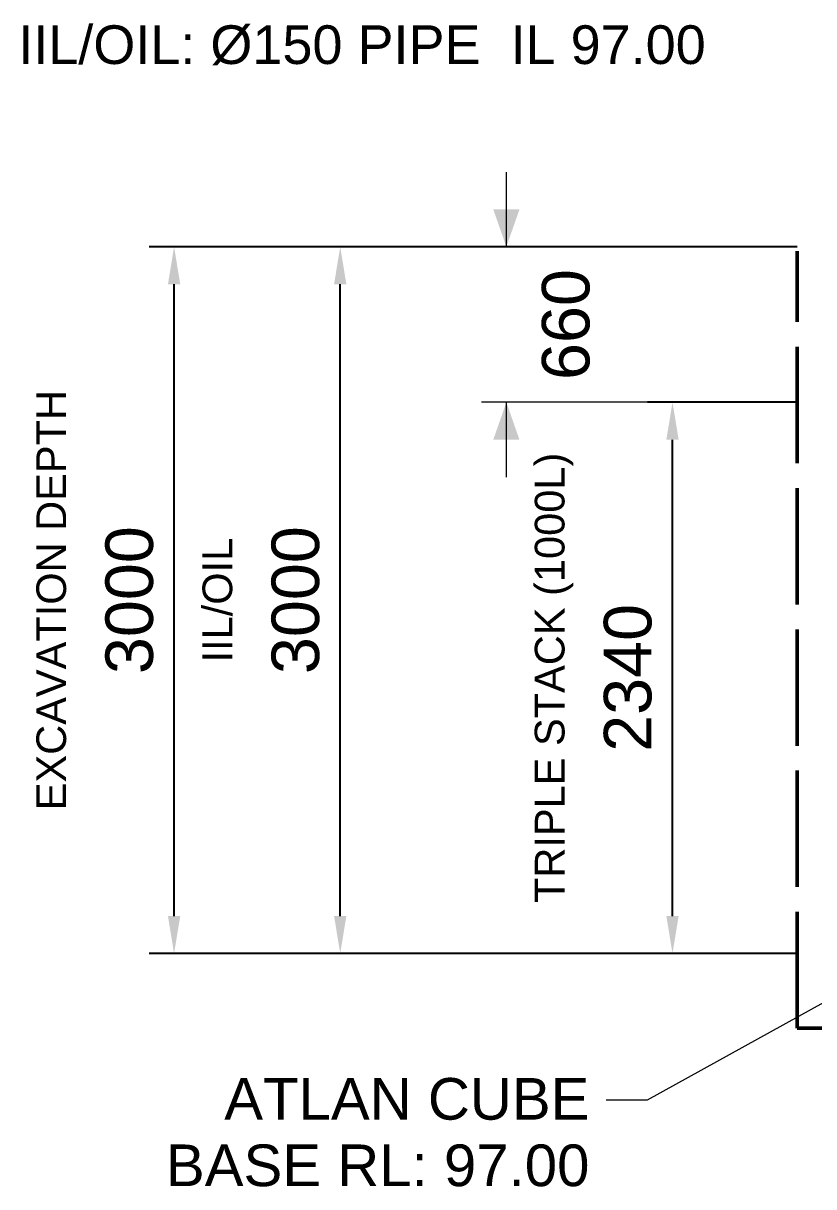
# Model space of a CAD drawing. Header units: millimetres. Extents: x -3624 to 35773, y -5396 to 4924.
# Drawn here: x -3604 to -247, y -990 to 3949 of the extents above; entities that cross this region are included whole.
import ezdxf
from ezdxf.enums import TextEntityAlignment as Align

# ---------------------------------------------------------------- set-up
doc = ezdxf.new("R2010")
doc.units = ezdxf.units.MM
doc.linetypes.add('DASH_494_106', pattern=[599.722222, 493.888889, -105.833333])
for name, color, linetype in [('ANNOTATIONS', 7, 'Continuous'), ('DIMENSIONS', 7, 'Continuous'), ('GEOFAB', 5, 'Continuous'), ('LEADERS', 7, 'Continuous')]:
    doc.layers.add(name, color=color, linetype=linetype)
doc.styles.add('ARIAL', font='arial.ttf')
doc.dimstyles.get("Standard").update_dxf_attribs({"dimtxt": 2.5, "dimasz": 2.5, "dimexe": 1.25, "dimexo": 0.625, "dimtad": 1, "dimcen": 2.5, "dimazin": 3, "dimtfac": 1, "dimtmove": 0, "dimatfit": 3})

msp = doc.modelspace()

# ---------------------------------------------------------------- linework, layer by layer
at = {"layer": 'DIMENSIONS', "lineweight": 18}
for p, q in [((-1552.2, 3000), (-1552.2, 3317.5)), ((-317.5, 3000), (-1658.1, 3000)), ((-317.5, 2340), (-1658.1, 2340)), ((-1552.2, 2022.5), (-1552.2, 2340))]:
    msp.add_line(p, q, dxfattribs=at)
at = {"layer": 'DIMENSIONS'}
for points in [[(-1552.2, 3000), (-1496.7, 3158.8), (-1607.8, 3158.8)], [(-1552.2, 2340), (-1607.8, 2181.2), (-1496.7, 2181.2)]]:
    msp.add_solid(points, dxfattribs=at)
at = {"layer": 'GEOFAB', "color": 5, "linetype": 'DASH_494_106', "lineweight": 50}
for q in [(-317.5, 2981.1), (34817.5, -317.5)]:
    msp.add_line((-317.5, -317.5), q, dxfattribs=at)
at = {"layer": 'LEADERS', "lineweight": 18}
for p, q in [((-952.5, -620.9), (105.8, -35.3)), ((-1128.9, -620.9), (-952.5, -620.9))]:
    msp.add_line(p, q, dxfattribs=at)

# ---------------------------------------------------------------- texts
at = {"layer": 'ANNOTATIONS', "style": 'ARIAL'}
for s, height, p in [('IIL/OIL: Ø150 PIPE  IL 97.00', 164.183, (-705.6, 3776.1)), ('ATLAN CUBE', 176.81, (-1199.4, -705.6)), ('BASE RL: 97.00', 176.812, (-1199.4, -987.8))]:
    msp.add_text(s, height=height, dxfattribs=at).set_placement(p, align=Align.RIGHT)
at = {"layer": 'DIMENSIONS', "style": 'ARIAL'}
for s, height, p in [('660', 202.07, (-1199.4, 2670)), ('EXCAVATION DEPTH', 126.294, (-3421.9, 1500)), ('TRIPLE STACK (1000L)', 126.294, (-1305.3, 1170)), ('IIL/OIL', 126.29, (-2716.4, 1500))]:
    msp.add_text(s, height=height, rotation=90, dxfattribs=at).set_placement(p, align=Align.CENTER)

# ---------------------------------------------------------------- dimensions: what is measured, and where the dimension line sits
at = {"layer": 'DIMENSIONS'}
for base, p2 in [((-2963.3, 0), (-317.5, 3000)), ((-2257.8, 0), (-317.5, 3000)), ((-846.7, 0), (-317.5, 2340))]:
    msp.add_linear_dim(base=base, p1=(-317.5, 0), p2=p2, angle=90, dimstyle='Standard', override={"dimtxt": 202.071111, "dimasz": 158.75, "dimexe": 105.833333, "dimexo": 0, "dimgap": 88.194444, "dimtad": 1, "dimtih": 0, "dimtoh": 0, "dimdec": 0, "dimtxsty": 'ARIAL', "dimclrd": 7, "dimclre": 7, "dimclrt": 7}, dxfattribs=at).render()

doc.saveas('drawing.dxf')
